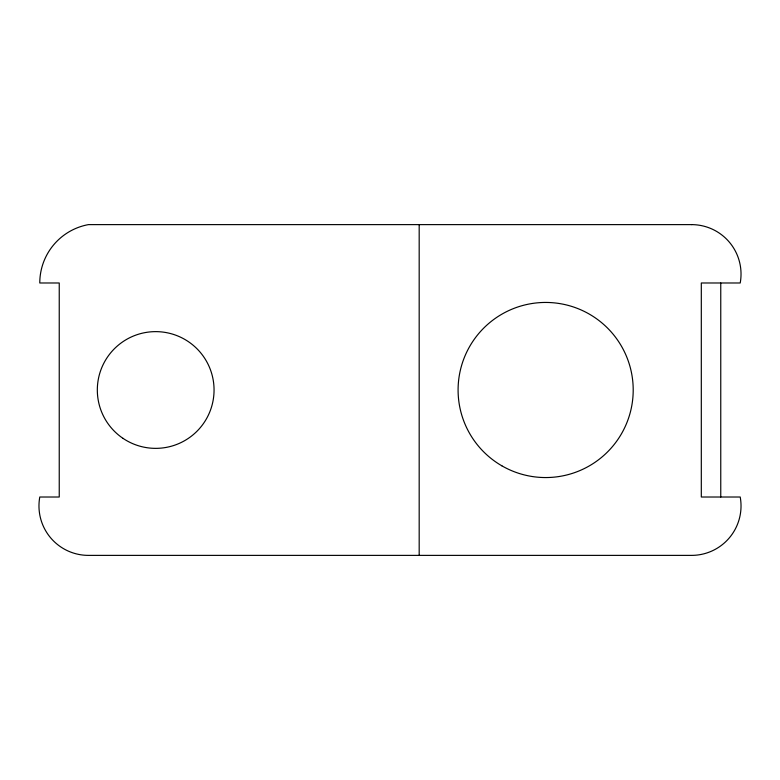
<?xml version="1.0" encoding="UTF-8"?>
<svg xmlns="http://www.w3.org/2000/svg" width="780" height="780" viewBox="0 0 780 780"><rect width="100%" height="100%" fill="white"/><g stroke="black" fill="none" stroke-linecap="round" stroke-linejoin="round"><path stroke-width="1.17" d="M720.759 282.984L720.759 497.016M419.182 224.62L419.182 555.38M691.577 224.62L88.423 224.62A59.338 59.338 0 0 0 39.78 282.984L59.241 282.984L59.241 497.016L39.78 497.016A49.452 49.452 0 0 0 88.423 555.38L691.577 555.38A49.452 49.452 0 0 0 740.22 497.016L701.308 497.016L701.308 282.984L740.22 282.984A49.452 49.452 0 0 0 691.577 224.62M122.938 438.311A58.373 58.373 0 0 0 213.905 394.202A58.373 58.373 0 0 0 130.221 337.477A58.373 58.373 0 0 0 122.938 438.311M501.871 465.826A87.555 87.555 0 0 0 633.204 390A87.555 87.555 0 0 0 501.871 314.174A87.555 87.555 0 0 0 501.871 465.826"/></g></svg>
